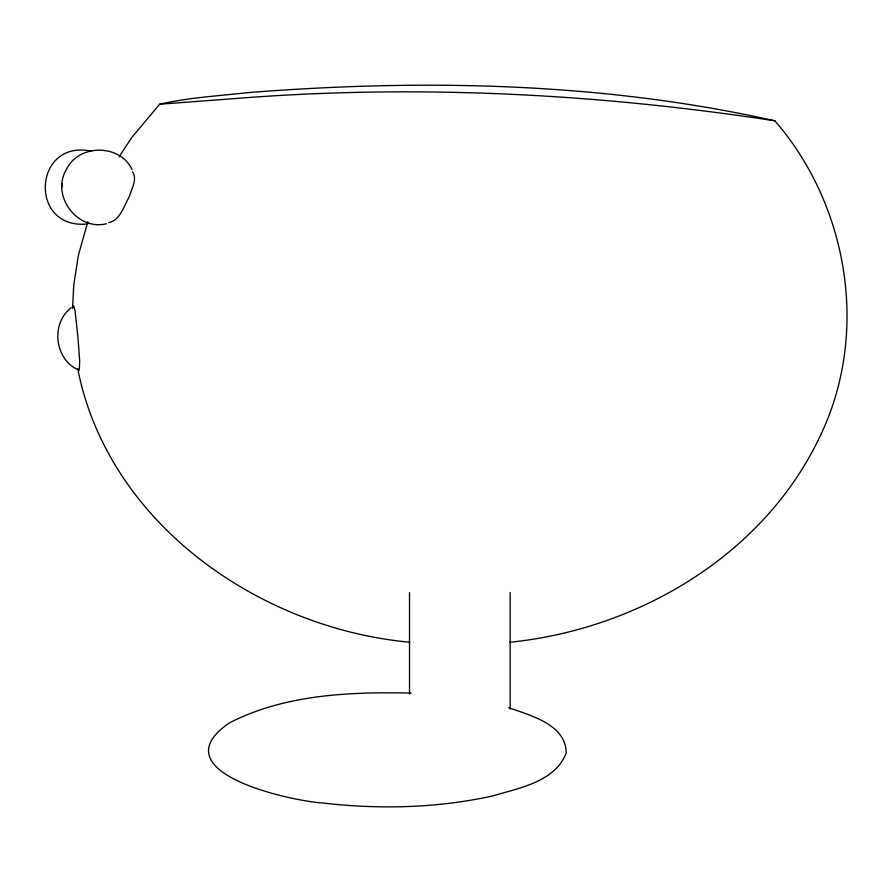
<?xml version="1.0" encoding="UTF-8"?>
<svg xmlns="http://www.w3.org/2000/svg" width="892" height="892" viewBox="0 0 892 892"><rect width="100%" height="100%" fill="white"/><g stroke="black" fill="none" stroke-linecap="round" stroke-linejoin="round"><path stroke-width="1.34" d="M409.517 694.188L409.517 592.645M106.516 223.736C77.147 231.106 50.777 195.56 66.343 169.58C78.674 143.712 119.807 143.712 132.139 169.58M61.938 187.164L62.128 183.507M72.553 308.431L73.757 285.016L78.373 255.368L87.817 221.629M72.988 307.272L73.69 305.956L75.073 310.706L78.005 337.823L79.678 361.238L79.299 370.213L78.306 369.065M119.06 156.814L131.815 137.424L159.724 104.174C188.892 97.551 219.053 95.845 248.745 92.556C424.023 78.819 602.836 82.298 774.869 120.799C848.626 205.996 869.566 333.586 820.194 435.932C764.332 554.969 638.003 629.306 509.767 642.251M71.248 307.695C50.855 323.138 54.312 358.25 77.325 369.411M87.962 223.914C28.276 230.615 32.792 138.661 91.541 151.183M774.88 120.821C601.297 94.218 424.737 84.673 249.392 97.473L159.746 104.208M411.179 693.073C349.842 691.757 285.094 694.355 229.478 722.832C157.639 772.071 291.071 801.105 322.659 802.978C379.078 809.557 436.757 808.197 492.328 796.021C518.72 788.16 554.935 781.949 566.164 753.149C566.253 724.527 530.45 715.484 508.652 707.668M409.907 642.251C258.992 628.291 108.188 523.269 77.738 368.864M108.746 222.643C120.152 220.413 124.2 205.483 129.34 196.552C131.525 189.104 137.636 179.036 132.54 171.821M510.157 592.5L510.157 709.029"/></g></svg>
